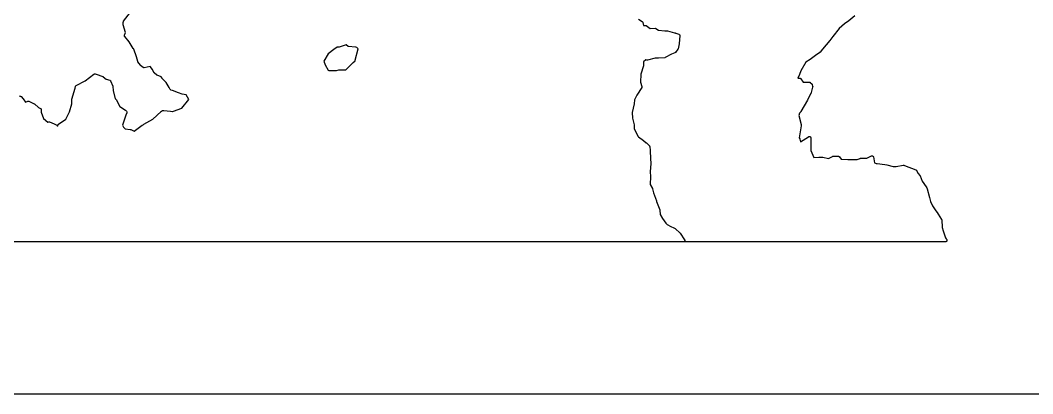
# Model space of a CAD drawing. Header units: millimetres. Extents: x 0 to 600, y 0 to 900.
# Drawn here: x 73.3 to 128.2, y 732.8 to 753 of the extents above; entities that cross this region are included whole.
import ezdxf

# ---------------------------------------------------------------- set-up
doc = ezdxf.new("R2010")
doc.units = ezdxf.units.MM
doc.layers.add('CORTE', color=1, linetype='Continuous')
doc.layers.add('GRABADO', color=5, linetype='Continuous')

msp = doc.modelspace()

# ---------------------------------------------------------------- linework, layer by layer
at = {"layer": 'CORTE'}
for points in [[(118.526, 753.262), (118.206, 752.983), (118.203, 752.98), (117.974, 752.823), (117.69, 752.573), (117.337, 752.141), (117.172, 751.921), (117.171, 751.92), (116.785, 751.445), (116.645, 751.286), (116.641, 751.282), (116.636, 751.277), (116.402, 751.105), (116.402, 751.105), (116.111, 750.892), (116.109, 750.891), (115.881, 750.745), (115.612, 750.282), (115.529, 750.074), (115.437, 749.879), (115.547, 749.879), (115.552, 749.878), (115.558, 749.878), (115.566, 749.876), (115.575, 749.872), (115.58, 749.87), (115.584, 749.867), (115.592, 749.862), (115.598, 749.856), (115.603, 749.851), (115.606, 749.847), (115.723, 749.669), (116.07, 749.669), (116.075, 749.669), (116.083, 749.667), (116.09, 749.665), (116.096, 749.663), (116.105, 749.659), (116.114, 749.653), (116.12, 749.647), (116.201, 749.562), (116.204, 749.558), (116.208, 749.553), (116.212, 749.545), (116.214, 749.54), (116.216, 749.535), (116.244, 749.428), (116.245, 749.426), (116.247, 749.417), (116.247, 749.405), (116.246, 749.395), (116.244, 749.389), (116.139, 749.036), (116.137, 749.032), (116.135, 749.027), (115.962, 748.683), (115.962, 748.681), (115.609, 748.061), (115.605, 748.056), (115.601, 748.05), (115.536, 747.981), (115.491, 747.844), (115.617, 747.371), (115.618, 747.366), (115.62, 747.353), (115.62, 747.353), (115.623, 747.345), (115.625, 747.334), (115.625, 747.328), (115.625, 747.322), (115.624, 747.309), (115.621, 747.301), (115.617, 747.291), (115.512, 746.646), (115.548, 746.586), (115.549, 746.583), (115.553, 746.575), (115.592, 746.42), (116.015, 746.694), (116.027, 746.702), (116.031, 746.705), (116.04, 746.709), (116.048, 746.711), (116.053, 746.713), (116.059, 746.714), (116.067, 746.714), (116.075, 746.714), (116.084, 746.712), (116.092, 746.71), (116.097, 746.708), (116.103, 746.705), (116.109, 746.701), (116.113, 746.698), (116.121, 746.691), (116.127, 746.684), (116.13, 746.68), (116.133, 746.674), (116.136, 746.668), (116.138, 746.663), (116.142, 746.65), (116.143, 746.646), (116.144, 746.639), (116.144, 746.631), (116.143, 746.626), (116.143, 746.626), (116.143, 745.953), (116.309, 745.578), (116.585, 745.595), (116.589, 745.595), (116.8, 745.586), (116.807, 745.585), (117.102, 745.514), (117.322, 745.633), (117.326, 745.635), (117.335, 745.638), (117.343, 745.64), (117.348, 745.641), (117.354, 745.641), (117.638, 745.641), (117.643, 745.641), (117.652, 745.64), (117.659, 745.638), (117.664, 745.636), (117.672, 745.632), (117.68, 745.627), (117.684, 745.624), (117.69, 745.618), (117.695, 745.612), (117.797, 745.478), (118.157, 745.456), (118.265, 745.467), (118.269, 745.467), (118.667, 745.467), (118.818, 745.528), (118.824, 745.53), (118.829, 745.531), (118.835, 745.532), (118.84, 745.533), (119.186, 745.533), (119.433, 745.657), (119.437, 745.659), (119.444, 745.661), (119.454, 745.664), (119.465, 745.664), (119.476, 745.664), (119.482, 745.662), (119.487, 745.661), (119.496, 745.658), (119.503, 745.654), (119.508, 745.651), (119.512, 745.647), (119.519, 745.641), (119.525, 745.635), (119.53, 745.628), (119.535, 745.617), (119.538, 745.607), (119.595, 745.292), (119.688, 745.245), (119.725, 745.247), (119.73, 745.247), (119.735, 745.246), (120.163, 745.19), (120.262, 745.178), (120.267, 745.176), (120.61, 745.086), (120.767, 745.079), (121.161, 745.154), (121.165, 745.155), (121.173, 745.155), (121.181, 745.155), (121.19, 745.154), (121.196, 745.152), (121.32, 745.112), (121.322, 745.111), (121.609, 744.999), (121.847, 744.907), (121.851, 744.905), (121.859, 744.901), (121.866, 744.895), (121.87, 744.892), (121.874, 744.887), (121.88, 744.881), (121.883, 744.875), (121.973, 744.71), (122.06, 744.591), (122.063, 744.586), (122.066, 744.58), (122.19, 744.297), (122.405, 743.988), (122.408, 743.982), (122.436, 743.919), (122.452, 743.88), (122.454, 743.876), (122.585, 743.404), (122.63, 743.183), (122.744, 742.951), (122.924, 742.681), (122.989, 742.597), (123.054, 742.508), (123.056, 742.505), (123.232, 742.208), (123.235, 742.203), (123.239, 742.193), (123.241, 742.183), (123.276, 741.781), (123.316, 741.601), (123.454, 741.207), (123.483, 741.161), (123.514, 741.118), (123.517, 741.112), (123.523, 741.1), (123.527, 741.086), (123.527, 741.075), (123.527, 741.069), (123.526, 741.062), (123.524, 741.054), (123.522, 741.047), (123.518, 741.04), (123.515, 741.035), (123.512, 741.029), (123.505, 741.022), (123.499, 741.016), (123.495, 741.013), (123.49, 741.01), (123.48, 741.005), (123.474, 741.003), (123.468, 741.001), (123.46, 741), (123.455, 741), (123.269, 741), (121.047, 741), (118.819, 741), (116.729, 741), (115.745, 741), (115.745, 741), (115.099, 741), (113.926, 741), (113.064, 741), (112.082, 741), (111.271, 741), (110.814, 741), (110.423, 741), (110.091, 741), (109.757, 741), (109.077, 741), (108.244, 741), (107.475, 741), (106.809, 741), (106.174, 741), (105.689, 741), (104.962, 741), (103.978, 741), (103.469, 741), (103.246, 741), (102.943, 741), (102.198, 741), (100.947, 741), (99.722, 741), (98.923, 741), (98.207, 741), (96.973, 741), (96.401, 741), (95.754, 741), (95.08, 741), (94.266, 741), (35.032, 741)], [(13.062, 732.757), (120.812, 732.757), (120.812, 732.757), (121.547, 732.757), (121.657, 732.757), (122.28, 732.757), (122.289, 732.757), (122.289, 732.757), (122.3, 732.757), (122.314, 732.757), (122.314, 732.757), (123.04, 732.757), (123.456, 732.757), (124.287, 732.757), (207.26, 732.757)]]:
    msp.add_lwpolyline(points, dxfattribs=at)
at = {"layer": 'GRABADO'}
for points in [[(106.808, 753.082), (107.012, 752.944), (107.018, 752.939), (107.024, 752.933), (107.026, 752.93), (107.03, 752.925), (107.034, 752.919), (107.037, 752.914), (107.04, 752.905), (107.042, 752.899), (107.076, 752.74), (107.182, 752.74), (107.187, 752.739), (107.195, 752.738), (107.202, 752.736), (107.21, 752.734), (107.219, 752.729), (107.223, 752.726), (107.436, 752.573), (107.704, 752.582), (107.715, 752.581), (107.723, 752.579), (107.729, 752.577), (107.737, 752.573), (107.743, 752.57), (107.887, 752.473), (108.23, 752.447), (108.366, 752.441), (108.373, 752.44), (108.378, 752.438), (108.758, 752.329), (108.801, 752.33), (108.806, 752.329), (108.812, 752.328), (108.817, 752.327), (108.822, 752.326), (108.998, 752.256), (109.002, 752.254), (109.006, 752.252), (109.012, 752.247), (109.02, 752.241), (109.024, 752.236), (109.027, 752.232), (109.032, 752.224), (109.035, 752.218), (109.037, 752.214), (109.039, 752.208), (109.041, 752.199), (109.042, 752.188), (109.042, 752.183), (109.016, 751.745), (109.015, 751.738), (109.014, 751.731), (108.949, 751.475), (108.947, 751.468), (108.943, 751.46), (108.941, 751.455), (108.938, 751.451), (108.808, 751.27), (108.805, 751.267), (108.8, 751.261), (108.792, 751.255), (108.786, 751.251), (108.78, 751.248), (108.775, 751.246), (108.597, 751.183), (108.259, 750.995), (108.255, 750.993), (108.248, 750.99), (108.238, 750.988), (108.233, 750.987), (107.883, 750.957), (107.879, 750.957), (107.711, 750.961), (107.294, 750.854), (107.287, 750.853), (107.282, 750.852), (107.273, 750.852), (107.265, 750.853), (107.262, 750.854), (107.2, 750.868), (107.083, 750.765), (107.083, 750.568), (107.082, 750.564), (107.081, 750.555), (106.937, 750.091), (106.916, 749.663), (106.988, 749.43), (106.989, 749.425), (106.991, 749.419), (106.991, 749.409), (106.991, 749.402), (106.989, 749.393), (106.986, 749.383), (106.983, 749.376), (106.981, 749.372), (106.722, 748.954), (106.583, 748.693), (106.565, 748.485), (106.564, 748.48), (106.458, 748.015), (106.485, 747.705), (106.567, 747.34), (106.568, 747.334), (106.568, 747.329), (106.572, 747.132), (106.724, 746.824), (106.726, 746.82), (106.76, 746.73), (106.808, 746.691), (107.078, 746.502), (107.08, 746.5), (107.228, 746.376), (107.231, 746.373), (107.397, 746.204), (107.4, 746.201), (107.405, 746.194), (107.41, 746.184), (107.414, 746.176), (107.416, 746.167), (107.445, 745.946), (107.446, 745.943), (107.459, 745.518), (107.474, 745.244), (107.474, 745.24), (107.444, 744.797), (107.448, 744.548), (107.448, 744.547), (107.44, 744.117), (107.565, 743.889), (107.569, 743.883), (107.571, 743.875), (107.572, 743.871), (107.615, 743.662), (107.773, 743.228), (107.774, 743.225), (107.781, 743.199), (107.783, 743.195), (107.785, 743.193), (107.787, 743.189), (107.96, 742.742), (107.963, 742.735), (107.965, 742.725), (107.986, 742.486), (108.108, 742.264), (108.284, 742.02), (108.354, 741.94), (108.564, 741.837), (108.725, 741.761), (108.784, 741.73), (108.788, 741.728), (108.793, 741.724), (108.797, 741.721), (109.061, 741.476), (109.066, 741.471), (109.07, 741.465), (109.306, 741.115), (109.308, 741.112), (109.311, 741.106), (109.314, 741.096), (109.316, 741.088), (109.317, 741.082), (109.317, 741.075), (109.317, 741.068), (109.316, 741.062), (109.314, 741.054), (109.311, 741.044), (109.308, 741.038), (109.305, 741.034), (109.301, 741.028), (109.296, 741.023), (109.29, 741.017), (109.283, 741.012), (109.278, 741.009), (109.273, 741.006), (109.264, 741.003), (109.256, 741.001), (109.251, 741), (109.245, 741), (107.974, 741), (107.099, 741), (106.315, 741), (104.963, 741), (104.337, 741), (103.628, 741), (102.89, 741), (101.999, 741), (62.194, 741)], [(73.223, 748.911), (73.293, 748.905), (73.298, 748.904), (73.304, 748.903), (73.312, 748.9), (73.32, 748.896), (73.325, 748.893), (73.329, 748.89), (73.334, 748.886), (73.34, 748.881), (73.44, 748.763), (73.442, 748.761), (73.576, 748.58), (73.696, 748.628), (73.699, 748.629), (73.707, 748.631), (73.72, 748.632), (73.731, 748.631), (73.738, 748.63), (73.746, 748.628), (73.751, 748.625), (74.051, 748.485), (74.057, 748.482), (74.066, 748.476), (74.283, 748.28), (74.385, 748.238), (74.39, 748.236), (74.397, 748.231), (74.403, 748.227), (74.408, 748.222), (74.415, 748.215), (74.419, 748.208), (74.422, 748.203), (74.425, 748.197), (74.427, 748.19), (74.429, 748.183), (74.43, 748.174), (74.43, 748.168), (74.426, 748.033), (74.552, 747.696), (74.783, 747.497), (74.832, 747.513), (74.841, 747.516), (74.853, 747.516), (74.864, 747.516), (74.872, 747.514), (74.878, 747.512), (74.883, 747.51), (75.125, 747.395), (75.126, 747.395), (75.27, 747.319), (75.276, 747.316), (75.282, 747.311), (75.288, 747.306), (75.292, 747.301), (75.296, 747.296), (75.3, 747.289), (75.303, 747.282), (75.305, 747.276), (75.306, 747.274), (75.35, 747.361), (75.353, 747.367), (75.357, 747.372), (75.361, 747.377), (75.366, 747.382), (75.371, 747.386), (75.753, 747.662), (75.954, 748.048), (76.077, 748.483), (76.077, 748.716), (76.077, 748.721), (76.078, 748.73), (76.08, 748.736), (76.261, 749.328), (76.283, 749.428), (76.285, 749.433), (76.288, 749.44), (76.291, 749.446), (76.294, 749.452), (76.3, 749.459), (76.304, 749.464), (76.31, 749.469), (76.315, 749.473), (76.32, 749.475), (76.816, 749.725), (77.283, 750.096), (77.288, 750.099), (77.293, 750.102), (77.3, 750.106), (77.309, 750.108), (77.315, 750.11), (77.32, 750.111), (77.328, 750.111), (77.337, 750.111), (77.345, 750.109), (77.35, 750.108), (77.403, 750.091), (77.77, 749.965), (77.775, 749.963), (77.782, 749.959), (77.788, 749.955), (77.792, 749.952), (77.939, 749.824), (78.138, 749.767), (78.144, 749.766), (78.153, 749.761), (78.158, 749.758), (78.163, 749.755), (78.169, 749.75), (78.176, 749.742), (78.18, 749.737), (78.183, 749.732), (78.186, 749.726), (78.308, 749.437), (78.31, 749.433), (78.312, 749.424), (78.313, 749.418), (78.335, 749.204), (78.442, 748.757), (78.453, 748.748), (78.473, 748.732), (78.477, 748.729), (78.484, 748.721), (78.488, 748.715), (78.491, 748.711), (78.68, 748.336), (78.988, 748.147), (78.991, 748.144), (78.996, 748.141), (79.027, 748.114), (79.03, 748.11), (79.036, 748.104), (79.042, 748.095), (79.045, 748.089), (79.062, 748.048), (79.064, 748.043), (79.066, 748.036), (79.067, 748.029), (79.067, 748.023), (79.067, 748.014), (79.066, 748.005), (79.065, 748), (79.063, 747.996), (79.019, 747.878), (78.84, 747.33), (78.891, 747.213), (78.98, 747.136), (79.254, 747.1), (79.262, 747.099), (79.271, 747.095), (79.276, 747.093), (79.463, 746.999), (79.907, 747.329), (79.911, 747.332), (79.95, 747.353), (79.983, 747.383), (79.988, 747.387), (79.994, 747.39), (80.472, 747.658), (80.929, 748.077), (80.933, 748.08), (80.94, 748.085), (81.007, 748.117), (81.013, 748.12), (81.049, 748.13), (81.053, 748.131), (81.058, 748.132), (81.067, 748.132), (81.074, 748.132), (81.426, 748.095), (81.43, 748.094), (81.532, 748.074), (81.534, 748.074), (81.538, 748.076), (81.589, 748.092), (82.04, 748.25), (82.43, 748.723), (82.285, 748.976), (82.072, 749.01), (82.064, 749.012), (81.871, 749.09), (81.539, 749.206), (81.459, 749.231), (81.453, 749.233), (81.446, 749.236), (81.442, 749.239), (81.436, 749.243), (81.429, 749.249), (81.423, 749.256), (81.42, 749.26), (81.417, 749.263), (81.356, 749.372), (81.192, 749.647), (80.984, 749.866), (80.981, 749.87), (80.978, 749.874), (80.923, 749.952), (80.703, 750.035), (80.693, 750.04), (80.685, 750.046), (80.551, 750.169), (80.546, 750.174), (80.542, 750.18), (80.539, 750.185), (80.453, 750.351), (80.332, 750.512), (80.007, 750.445), (80.002, 750.444), (79.994, 750.443), (79.985, 750.444), (79.98, 750.445), (79.972, 750.447), (79.964, 750.45), (79.959, 750.452), (79.953, 750.455), (79.948, 750.459), (79.816, 750.566), (79.811, 750.57), (79.805, 750.577), (79.672, 750.755), (79.67, 750.758), (79.667, 750.764), (79.662, 750.775), (79.598, 751.04), (79.444, 751.459), (79.438, 751.462), (79.432, 751.465), (79.426, 751.469), (79.419, 751.475), (79.413, 751.481), (79.408, 751.488), (79.194, 751.857), (78.95, 752.14), (78.946, 752.145), (78.94, 752.155), (78.935, 752.166), (78.934, 752.173), (78.933, 752.179), (78.932, 752.185), (78.932, 752.194), (78.935, 752.208), (78.996, 752.361), (78.875, 752.764), (78.874, 752.769), (78.861, 752.858), (78.861, 752.86), (78.86, 752.88), (78.86, 752.886), (78.86, 752.894), (78.862, 752.9), (78.863, 752.905), (78.878, 752.945), (78.88, 752.949), (78.883, 752.956), (78.887, 752.961), (79.386, 753.624)], [(13.066, 732.757), (75.108, 732.757), (75.108, 732.757), (76.06, 732.757), (76.202, 732.757), (77.003, 732.757), (77.016, 732.757), (77.016, 732.757), (77.029, 732.757), (77.033, 732.757), (77.033, 732.757), (77.042, 732.757), (77.981, 732.757), (78.515, 732.757), (79.584, 732.757), (186.242, 732.757)]]:
    msp.add_lwpolyline(points, dxfattribs=at)
msp.add_lwpolyline([(91.447, 750.829), (91.449, 750.849), (91.611, 751.471), (91.543, 751.541), (91.483, 751.556), (91.071, 751.589), (90.957, 751.679), (90.569, 751.559), (90.475, 751.552), (90.294, 751.432), (89.984, 751.189), (89.747, 750.792), (89.822, 750.601), (89.981, 750.306), (90.024, 750.287), (90.435, 750.287), (90.553, 750.337), (90.942, 750.337), (91.343, 750.719), (91.439, 750.819), (91.447, 750.829)], close=True, dxfattribs=at)

doc.saveas('drawing.dxf')
